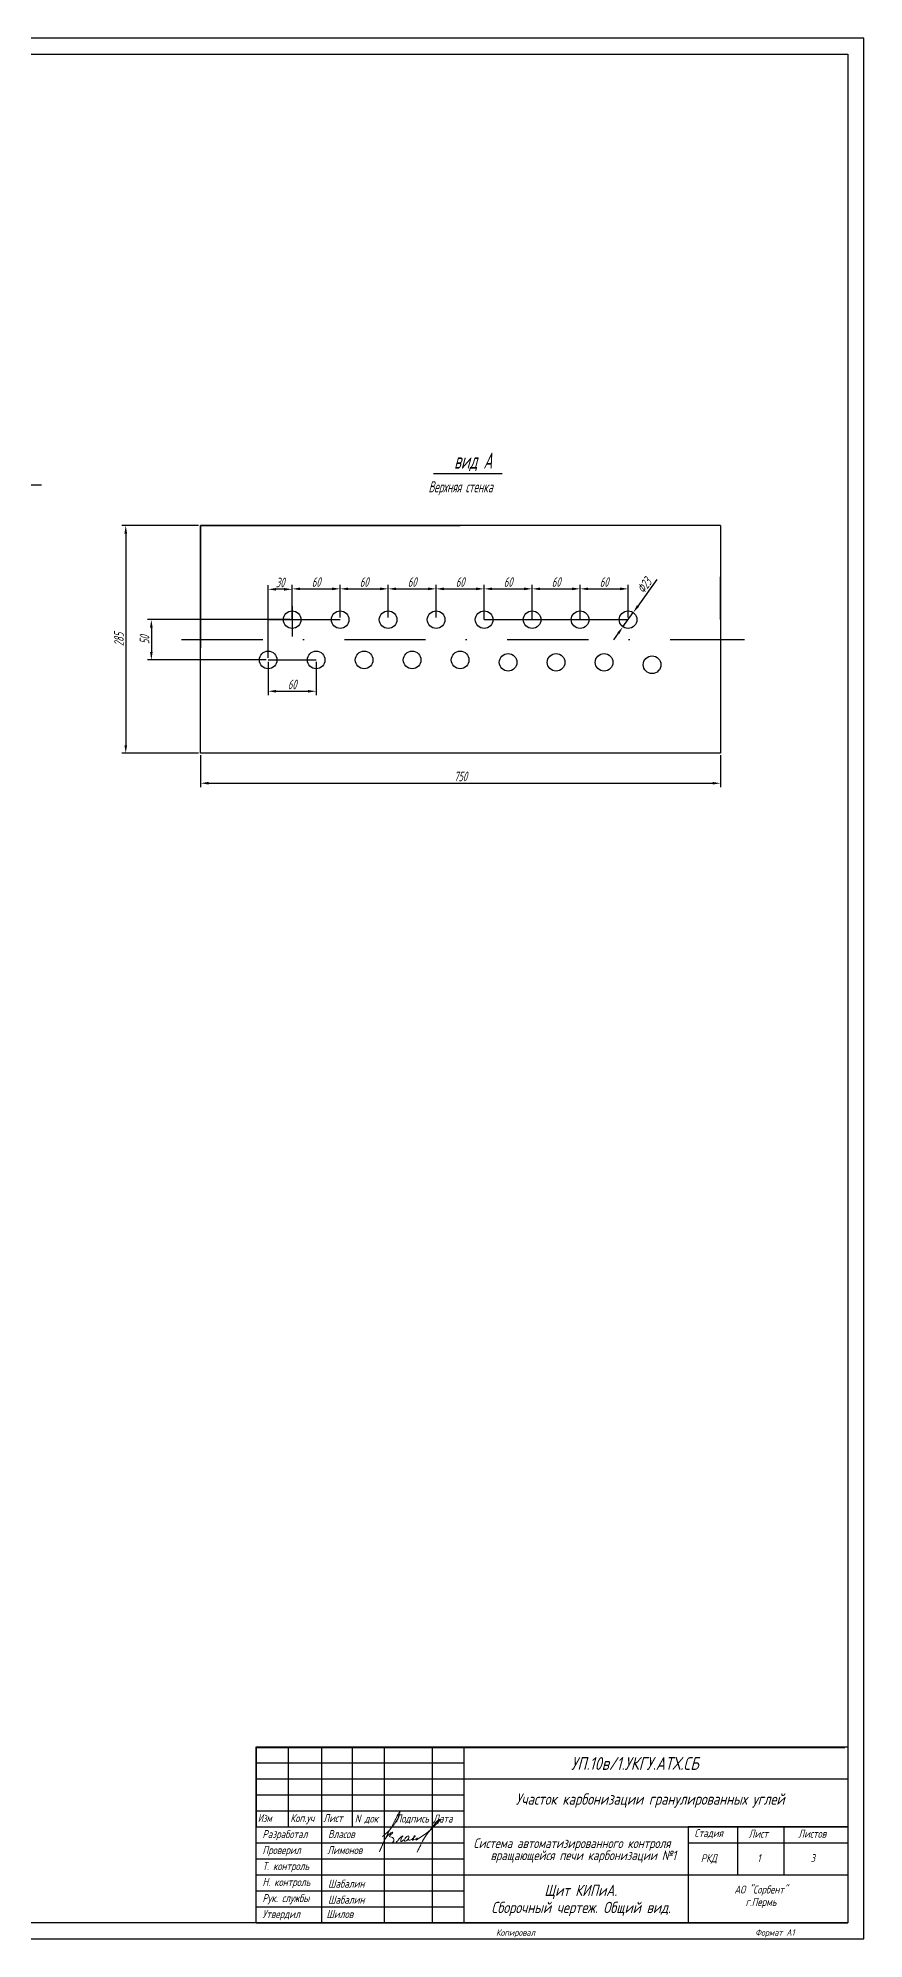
# Model space of a CAD drawing. Header units: millimetres. Extents: x 541 to 3142, y -35 to 600.
# Drawn here: x 1516 to 1774, y 5 to 599 of the extents above; entities that cross this region are included whole.
import ezdxf

# ---------------------------------------------------------------- set-up
doc = ezdxf.new("R2010")
doc.units = ezdxf.units.MM
doc.linetypes.add('DASHDOTX2', pattern=[50.8, 25.4, -12.7, 0, -12.7])
doc.layers.add('MAIN', color=7, linetype='Continuous', lineweight=50)
doc.layers.add('Тонкая', color=7, linetype='Continuous', lineweight=20)
doc.layers.add('TEXT', color=250, linetype='Continuous')
doc.layers.add('проводка', color=184, linetype='Continuous')
doc.styles.get("Standard").update_dxf_attribs({"font": 'GOST_A.TTF', "width": 0.8, "oblique": 15, "height": 3})
doc.dimstyles.new('ISO-25', dxfattribs={"dimtxt": 3, "dimasz": 2.5, "dimexe": 1.25, "dimexo": 0.625, "dimtad": 1, "dimlfac": 4, "dimtxsty": 'Standard', "dimcen": 2.5, "dimadec": 0, "dimazin": 0, "dimtfac": 1, "dimtmove": 0, "dimatfit": 3, "dimfxl": 1.25, "dimlwd": 25, "dimarcsym": 0})

# ---------------------------------------------------------------- blocks, each defined once
blk = doc.blocks.new('Власов')
at = {"layer": 'проводка', "lineweight": 18}
for points in [[(-0.58, 2.47), (1.27, 4.07), (2.73, 5.82), (3.82, 7.33), (4.64, 9.02), (4.84, 10.28), (4.04, 8.93), (3.16, 7.2), (1.39, 3.86), (0.52, 2.26), (-1.55, -2.37), (-0.72, -0.35), (0.34, 1.8), (1.73, 3.31), (2.62, 3.78), (2.31, 3.3), (1.91, 2.96), (1.61, 2.44), (2.21, 2.21), (2.85, 1.83), (2.99, 1.4), (2.77, 0.75), (2.36, 0.49), (2.18, 0.43), (2.07, 0.4), (1.98, 0.4)], [(3.73, 0.66), (4.37, 1.39), (4.91, 2.01), (5.22, 2.29), (5.78, 2.66), (5.59, 2.28), (5.16, 1.05), (5.19, 0.9), (5.7, 1.1), (6.25, 1.38), (6.27, 1.2), (6.3, 1.02), (7.02, 1.21), (7.63, 2.13), (7.63, 2.52), (6.76, 2.22), (6.42, 1.7)]]:
    blk.add_spline(points, degree=3, dxfattribs=at)
for points, knots in [([(9.73, 1.6), (9.73, 1.6), (10.28, 1.61), (10.33, 1.73), (10.3, 1.95), (10.1, 1.88), (9.94, 1.44), (9.82, 1.2), (10.65, 1.75), (14.06, 4.01), (14.83, 4.98), (18.2, 8.2), (16.58, 7.61), (15.42, 5.89), (12.84, 2.54), (12.14, 1.35), (11.17, -0.37), (10.2, -2.51), (10.72, -1.41), (10.96, -1), (11.17, -0.6), (11.31, -0.38), (11.4, -0.29)], [5.202172, 5.202172, 5.202172, 5.202172, 5.207482, 5.981017, 6.074049, 6.477149, 7.534813, 8.416864, 10.873297, 16.080912, 19.105162, 21.731982, 23.469351, 25.755203, 29.311429, 34.513333, 38.416271, 38.862024, 39.053994, 43.961574, 49.897464, 51.239132, 51.239132, 51.239132, 51.239132]), ([(7.53, 1.66), (7.5, 1.54), (7.54, 1.28), (8.01, 1.24), (8.83, 1.57), (9.1, 2.08), (9.9, 2.69), (9.43, 2.64), (9.3, 2.52), (9.14, 2.21), (9.04, 1.25), (8.71, 1.13), (8.92, 1.39), (9.3, 1.54), (9.6, 1.6)], [0, 0, 0, 0, 0.614094, 1.118723, 1.807789, 3.045572, 4.744461, 5.191863, 5.576495, 6.389957, 8.441618, 9.345517, 10.182193, 10.758393, 10.758393, 10.758393, 10.758393])]:
    blk.add_open_spline(points, degree=3, knots=knots, dxfattribs=at)
blk = doc.blocks.new('*D150')
at = {"color": 0, "lineweight": -2}
for p, q in [((1594.98, 417.26), (1550.35, 417.26)), ((1587.48, 404.66), (1550.35, 404.66))]:
    blk.add_line(p, q, dxfattribs=at)
at = {"color": 0, "lineweight": 25}
blk.add_line((1551.6, 414.76), (1551.6, 407.16), dxfattribs=at)
at = {"color": 0}
for points in [[(1551.19, 414.76), (1552.02, 414.76), (1551.6, 417.26)], [(1551.19, 407.16), (1552.02, 407.16), (1551.6, 404.66)]]:
    blk.add_solid(points, dxfattribs=at)
at = {"layer": 'Defpoints', "color": 0}
for p in [(1595.6, 417.26), (1551.6, 404.66), (1588.1, 404.66)]:
    blk.add_point(p, dxfattribs=at)
at = {"color": 0, "insert": (1549.48, 410.96), "char_height": 3, "attachment_point": 5, "rotation": 90}
blk.add_mtext('50', dxfattribs=at)
blk = doc.blocks.new('*D151')
at = {"color": 0, "lineweight": -2}
for p, q in [((1566.99, 374.88), (1566.99, 364.89)), ((1729.49, 374.88), (1729.49, 364.89))]:
    blk.add_line(p, q, dxfattribs=at)
at = {"color": 0, "lineweight": 25}
blk.add_line((1569.49, 366.14), (1726.99, 366.14), dxfattribs=at)
at = {"color": 0}
for points in [[(1569.49, 366.56), (1569.49, 365.73), (1566.99, 366.14)], [(1726.99, 366.56), (1726.99, 365.73), (1729.49, 366.14)]]:
    blk.add_solid(points, dxfattribs=at)
at = {"layer": 'Defpoints', "color": 0}
for p in [(1566.99, 375.51), (1729.49, 375.51), (1729.49, 366.14)]:
    blk.add_point(p, dxfattribs=at)
at = {"color": 0, "insert": (1648.24, 368.27), "char_height": 3, "attachment_point": 5}
blk.add_mtext('750', dxfattribs=at)
blk = doc.blocks.new('*D152')
at = {"color": 0, "lineweight": -2}
for p, q in [((1588.1, 405.29), (1588.1, 427.99)), ((1595.6, 417.88), (1595.6, 427.99))]:
    blk.add_line(p, q, dxfattribs=at)
at = {"color": 0, "lineweight": 25}
blk.add_line((1593.1, 426.74), (1590.6, 426.74), dxfattribs=at)
at = {"color": 0}
for points in [[(1590.6, 427.15), (1590.6, 426.32), (1588.1, 426.74)], [(1593.1, 427.15), (1593.1, 426.32), (1595.6, 426.74)]]:
    blk.add_solid(points, dxfattribs=at)
at = {"layer": 'Defpoints', "color": 0}
for p in [(1588.1, 426.74), (1595.6, 417.26), (1588.1, 404.66)]:
    blk.add_point(p, dxfattribs=at)
at = {"color": 0, "insert": (1591.85, 428.86), "char_height": 3, "attachment_point": 5}
blk.add_mtext('30', dxfattribs=at)
blk = doc.blocks.new('*D153')
at = {"color": 0, "lineweight": -2}
for p, q in [((1566.36, 446.67), (1542.35, 446.67)), ((1566.36, 375.51), (1542.35, 375.51))]:
    blk.add_line(p, q, dxfattribs=at)
at = {"color": 0, "lineweight": 25}
blk.add_line((1543.6, 444.17), (1543.6, 378.01), dxfattribs=at)
at = {"color": 0}
for points in [[(1543.19, 444.17), (1544.02, 444.17), (1543.6, 446.67)], [(1543.19, 378.01), (1544.02, 378.01), (1543.6, 375.51)]]:
    blk.add_solid(points, dxfattribs=at)
at = {"layer": 'Defpoints', "color": 0}
for p in [(1566.99, 446.67), (1543.6, 375.51), (1566.99, 375.51)]:
    blk.add_point(p, dxfattribs=at)
at = {"color": 0, "insert": (1541.48, 411.09), "char_height": 3, "attachment_point": 5, "rotation": 90}
blk.add_mtext('285', dxfattribs=at)
blk = doc.blocks.new('*D154')
at = {"color": 0, "lineweight": 25}
for p, q in [((1709.62, 429.76), (1703.68, 421.51)), ((1699, 415.03), (1702.21, 419.49)), ((1697.53, 413), (1696.07, 410.97))]:
    blk.add_line(p, q, dxfattribs=at)
at = {"color": 0}
for points in [[(1703.34, 421.76), (1704.01, 421.27), (1702.21, 419.49)], [(1697.2, 413.24), (1697.87, 412.75), (1699, 415.03)]]:
    blk.add_solid(points, dxfattribs=at)
at = {"layer": 'Defpoints', "color": 0}
for p in [(1702.21, 419.49), (1699, 415.03)]:
    blk.add_point(p, dxfattribs=at)
at = {"color": 0, "insert": (1705.65, 427.89), "char_height": 3, "attachment_point": 5, "rotation": 54.20261}
blk.add_mtext('Ф23', dxfattribs=at)
blk = doc.blocks.new('*D155')
at = {"color": 0, "lineweight": -2}
for p, q in [((1595.6, 417.88), (1595.6, 428.13)), ((1610.6, 417.88), (1610.6, 428.13))]:
    blk.add_line(p, q, dxfattribs=at)
at = {"color": 0, "lineweight": 25}
blk.add_line((1598.1, 426.88), (1608.1, 426.88), dxfattribs=at)
at = {"color": 0}
for points in [[(1598.1, 427.29), (1598.1, 426.46), (1595.6, 426.88)], [(1608.1, 427.29), (1608.1, 426.46), (1610.6, 426.88)]]:
    blk.add_solid(points, dxfattribs=at)
at = {"layer": 'Defpoints', "color": 0}
for p in [(1610.6, 426.88), (1595.6, 417.26), (1610.6, 417.26)]:
    blk.add_point(p, dxfattribs=at)
at = {"color": 0, "insert": (1603.1, 429), "char_height": 3, "attachment_point": 5}
blk.add_mtext('60', dxfattribs=at)
blk = doc.blocks.new('*D156')
at = {"color": 0, "lineweight": -2}
for p, q in [((1610.6, 417.88), (1610.6, 428.13)), ((1625.6, 417.88), (1625.6, 428.13))]:
    blk.add_line(p, q, dxfattribs=at)
at = {"color": 0, "lineweight": 25}
blk.add_line((1613.1, 426.88), (1623.1, 426.88), dxfattribs=at)
at = {"color": 0}
for points in [[(1613.1, 427.29), (1613.1, 426.46), (1610.6, 426.88)], [(1623.1, 427.29), (1623.1, 426.46), (1625.6, 426.88)]]:
    blk.add_solid(points, dxfattribs=at)
at = {"layer": 'Defpoints', "color": 0}
for p in [(1625.6, 426.88), (1610.6, 417.26), (1625.6, 417.26)]:
    blk.add_point(p, dxfattribs=at)
at = {"color": 0, "insert": (1618.1, 429), "char_height": 3, "attachment_point": 5}
blk.add_mtext('60', dxfattribs=at)
blk = doc.blocks.new('*D157')
at = {"color": 0, "lineweight": -2}
for p, q in [((1625.6, 417.88), (1625.6, 428.13)), ((1640.6, 417.88), (1640.6, 428.13))]:
    blk.add_line(p, q, dxfattribs=at)
at = {"color": 0, "lineweight": 25}
blk.add_line((1628.1, 426.88), (1638.1, 426.88), dxfattribs=at)
at = {"color": 0}
for points in [[(1628.1, 427.29), (1628.1, 426.46), (1625.6, 426.88)], [(1638.1, 427.29), (1638.1, 426.46), (1640.6, 426.88)]]:
    blk.add_solid(points, dxfattribs=at)
at = {"layer": 'Defpoints', "color": 0}
for p in [(1640.6, 426.88), (1625.6, 417.26), (1640.6, 417.26)]:
    blk.add_point(p, dxfattribs=at)
at = {"color": 0, "insert": (1633.1, 429), "char_height": 3, "attachment_point": 5}
blk.add_mtext('60', dxfattribs=at)
blk = doc.blocks.new('*D158')
at = {"color": 0, "lineweight": -2}
for p, q in [((1640.6, 417.88), (1640.6, 428.12)), ((1655.6, 417.88), (1655.6, 428.12))]:
    blk.add_line(p, q, dxfattribs=at)
at = {"color": 0, "lineweight": 25}
blk.add_line((1643.1, 426.87), (1653.1, 426.87), dxfattribs=at)
at = {"color": 0}
for points in [[(1643.1, 427.29), (1643.1, 426.45), (1640.6, 426.87)], [(1653.1, 427.29), (1653.1, 426.45), (1655.6, 426.87)]]:
    blk.add_solid(points, dxfattribs=at)
at = {"layer": 'Defpoints', "color": 0}
for p in [(1655.6, 426.87), (1640.6, 417.26), (1655.6, 417.26)]:
    blk.add_point(p, dxfattribs=at)
at = {"color": 0, "insert": (1648.1, 429), "char_height": 3, "attachment_point": 5}
blk.add_mtext('60', dxfattribs=at)
blk = doc.blocks.new('*D159')
at = {"color": 0, "lineweight": -2}
for p, q in [((1655.6, 417.88), (1655.6, 428.13)), ((1670.6, 417.88), (1670.6, 428.13))]:
    blk.add_line(p, q, dxfattribs=at)
at = {"color": 0, "lineweight": 25}
blk.add_line((1658.1, 426.88), (1668.1, 426.88), dxfattribs=at)
at = {"color": 0}
for points in [[(1658.1, 427.29), (1658.1, 426.46), (1655.6, 426.88)], [(1668.1, 427.29), (1668.1, 426.46), (1670.6, 426.88)]]:
    blk.add_solid(points, dxfattribs=at)
at = {"layer": 'Defpoints', "color": 0}
for p in [(1670.6, 426.88), (1655.6, 417.26), (1670.6, 417.26)]:
    blk.add_point(p, dxfattribs=at)
at = {"color": 0, "insert": (1663.1, 429), "char_height": 3, "attachment_point": 5}
blk.add_mtext('60', dxfattribs=at)
blk = doc.blocks.new('*D160')
at = {"color": 0, "lineweight": -2}
for p, q in [((1670.6, 417.88), (1670.6, 428.13)), ((1685.6, 417.88), (1685.6, 428.13))]:
    blk.add_line(p, q, dxfattribs=at)
at = {"color": 0, "lineweight": 25}
blk.add_line((1673.1, 426.88), (1683.1, 426.88), dxfattribs=at)
at = {"color": 0}
for points in [[(1673.1, 427.29), (1673.1, 426.46), (1670.6, 426.88)], [(1683.1, 427.29), (1683.1, 426.46), (1685.6, 426.88)]]:
    blk.add_solid(points, dxfattribs=at)
at = {"layer": 'Defpoints', "color": 0}
for p in [(1685.6, 426.88), (1670.6, 417.26), (1685.6, 417.26)]:
    blk.add_point(p, dxfattribs=at)
at = {"color": 0, "insert": (1678.1, 429), "char_height": 3, "attachment_point": 5}
blk.add_mtext('60', dxfattribs=at)
blk = doc.blocks.new('*D161')
at = {"color": 0, "lineweight": -2}
for p, q in [((1685.6, 417.88), (1685.6, 428.13)), ((1700.6, 417.88), (1700.6, 428.13))]:
    blk.add_line(p, q, dxfattribs=at)
at = {"color": 0, "lineweight": 25}
blk.add_line((1688.1, 426.88), (1698.1, 426.88), dxfattribs=at)
at = {"color": 0}
for points in [[(1688.1, 427.29), (1688.1, 426.46), (1685.6, 426.88)], [(1698.1, 427.29), (1698.1, 426.46), (1700.6, 426.88)]]:
    blk.add_solid(points, dxfattribs=at)
at = {"layer": 'Defpoints', "color": 0}
for p in [(1700.6, 426.88), (1685.6, 417.26), (1700.6, 417.26)]:
    blk.add_point(p, dxfattribs=at)
at = {"color": 0, "insert": (1693.1, 429), "char_height": 3, "attachment_point": 5}
blk.add_mtext('60', dxfattribs=at)
blk = doc.blocks.new('*D162')
at = {"color": 0, "lineweight": -2}
for p, q in [((1588.1, 404.04), (1588.1, 393.63)), ((1603.1, 404.04), (1603.1, 393.63))]:
    blk.add_line(p, q, dxfattribs=at)
at = {"color": 0, "lineweight": 25}
blk.add_line((1590.6, 394.88), (1600.6, 394.88), dxfattribs=at)
at = {"color": 0}
for points in [[(1590.6, 395.29), (1590.6, 394.46), (1588.1, 394.88)], [(1600.6, 395.29), (1600.6, 394.46), (1603.1, 394.88)]]:
    blk.add_solid(points, dxfattribs=at)
at = {"layer": 'Defpoints', "color": 0}
for p in [(1588.1, 404.66), (1603.1, 404.66), (1603.1, 394.88)]:
    blk.add_point(p, dxfattribs=at)
at = {"color": 0, "insert": (1595.6, 397), "char_height": 3, "attachment_point": 5}
blk.add_mtext('60', dxfattribs=at)

msp = doc.modelspace()

# ---------------------------------------------------------------- linework, layer by layer
at = {"color": 7}
for p, q in [((1774.3305, 599), (933.3305, 599)), ((1774.3305, 5), (1774.3305, 599)), ((1510.8798, 459.3657), (1517.2374, 459.3657)), ((1639.7542, 462.9133), (1661.2542, 462.9133)), ((1566.9854, 446.6737), (1566.9854, 417.2562)), ((1566.9854, 446.6737), (1648.1047, 446.6737)), ((1588.1047, 417.2562), (1595.6047, 417.2562)), ((1595.6047, 417.2562), (1595.6047, 421.5062)), ((1595.6047, 421.5062), (1595.6047, 412.0062)), ((1595.6047, 417.2562), (1610.6047, 417.2562)), ((1655.6047, 417.2562), (1655.6047, 421.5062)), ((1655.6047, 417.2562), (1670.6047, 417.2562)), ((1670.6047, 417.2562), (1670.6047, 421.5062)), ((1670.6047, 417.2562), (1685.6047, 417.2562)), ((1685.6047, 417.2562), (1685.6047, 421.5062)), ((1685.6047, 417.2562), (1700.6047, 417.2562)), ((1588.1047, 404.6645), (1603.1047, 404.6645)), ((933.3305, 5), (1774.3305, 5))]:
    msp.add_line(p, q, dxfattribs=at)
at = {"color": 7, "lineweight": 30}
for p, q in [((953.3305, 594), (1769.3305, 594)), ((1769.3305, 594), (1769.3305, 10)), ((1729.4854, 446.6737), (1566.9854, 446.6737)), ((1566.9854, 375.5062), (1566.9854, 446.6737)), ((1729.4854, 446.6737), (1729.4854, 375.5062)), ((1729.4854, 375.5062), (1566.9854, 375.5062)), ((1769.3305, 10), (953.3305, 10))]:
    msp.add_line(p, q, dxfattribs=at)
at = {"color": 250}
for p, q in [((1566.9854, 417.34), (1566.9854, 429.0062)), ((1729.4854, 417.34), (1729.4854, 430.6359)), ((1566.9854, 417.34), (1566.9854, 425.8606)), ((1566.9854, 417.2562), (1566.9854, 408.4634))]:
    msp.add_line(p, q, dxfattribs=at)
at = {"color": 250, "linetype": 'DASHDOTX2'}
msp.add_line((1561.0242, 411.0062), (1737.0242, 411.0062), dxfattribs=at)
at = {"color": 7, "lineweight": 30}
for centre in [(1595.6047, 417.2562), (1610.6047, 417.2562), (1625.6047, 417.2562), (1640.6047, 417.2562), (1655.6047, 417.2562), (1670.6047, 417.2562), (1685.6047, 417.2562), (1700.6047, 417.2562), (1700.6047, 417.2562), (1588.1047, 404.6645), (1603.1047, 404.6645), (1618.1047, 404.6645), (1633.1047, 404.6645), (1648.1047, 404.6645), (1663.1047, 403.9145), (1678.1047, 403.9145), (1693.1047, 403.9145), (1708.1047, 403.1645)]:
    msp.add_circle(centre, 2.75, dxfattribs=at)
at = {"layer": 'MAIN', "color": 7, "linetype": 'Continuous', "lineweight": 30}
for p, q in [((1584.3305, 10), (1584.3305, 65)), ((1584.3305, 65), (1769.3305, 65)), ((1649.3305, 10), (1649.3305, 65)), ((1584.3305, 45), (1649.3305, 45)), ((1584.3305, 40), (1769.3305, 40)), ((1584.3305, 10), (1769.3305, 10))]:
    msp.add_line(p, q, dxfattribs=at)
at = {"layer": 'MAIN', "color": 7, "linetype": 'Continuous', "lineweight": -3}
for p, q in [((1584.3305, 64.8246), (1768.3305, 64.8246)), ((1584.3305, 60), (1649.3305, 60)), ((1584.3305, 55), (1649.3305, 55)), ((1584.3305, 50), (1649.3305, 50)), ((1584.3305, 35), (1649.3305, 35)), ((1584.3305, 30), (1649.3305, 30)), ((1584.3305, 25), (1649.3305, 25)), ((1584.3305, 25), (1649.3305, 25)), ((1584.3305, 20), (1649.3305, 20)), ((1584.3305, 15), (1649.3305, 15))]:
    msp.add_line(p, q, dxfattribs=at)
at = {"layer": 'MAIN', "color": 7, "linetype": 'Continuous', "lineweight": 30}
for points in [[(1584.3305, 65), (1584.3305, 40)], [(1594.3305, 65), (1594.3305, 40)], [(1601.3305, 65), (1624.3305, 65), (1624.3305, 10)], [(1604.8305, 65), (1604.8305, 10)], [(1614.3305, 65), (1614.3305, 40)], [(1624.3305, 65), (1639.3305, 65), (1639.3305, 10)], [(1649.3305, 55), (1769.3305, 55)], [(1769.3305, 40), (1719.3305, 40), (1719.3305, 10)], [(1719.3305, 40), (1719.3305, 35), (1769.3305, 35)], [(1734.8305, 40), (1734.8305, 25)], [(1749.3305, 40), (1749.3305, 25)], [(1649.3305, 25), (1769.3305, 25)]]:
    msp.add_lwpolyline(points, dxfattribs=at)

# ---------------------------------------------------------------- block references
at = {"color": 7, "lineweight": 15}
msp.add_blockref('Власов', (1624.4349, 34.5963, -10), dxfattribs=at)

# ---------------------------------------------------------------- texts
at = {"linetype": 'Continuous', "oblique": 15}
for s, height, p in [('Участок карбонизации гранулированных углей', 3.5, (1665.5209, 46.9696)), ('Система автоматизированного контроля', 3, (1652.2746, 33.41)), ('вращающейся печи карбонизации №1', 3, (1657.6089, 29.6376))]:
    msp.add_text(s, height=height, dxfattribs=at).set_placement(p)
at = {"color": 0, "linetype": 'Continuous', "oblique": 15}
for s, p in [('Стадия', (1721.3305, 36.8359)), ('Лист', (1738.2645, 36.6491)), ('Листов ', (1753.7773, 36.6491))]:
    msp.add_text(s, height=2.5, dxfattribs=at).set_placement(p)
at = {"color": 7, "oblique": 15}
for s, p in [('Копировал', (1659.3305, 6)), ('Формат A1', (1740.3305, 6))]:
    msp.add_text(s, height=2, dxfattribs=at).set_placement(p)
at = {"layer": 'TEXT', "color": 7, "linetype": 'Continuous', "lineweight": -3, "oblique": 15}
for s, height, p in [('УП.10в/1.УКГУ.АТХ.СБ', 4, (1682.7689, 57.8393)), ('Коп.уч', 2.5, (1595.0498, 41.5289)), ('Лист', 2.5, (1605.3305, 41.5289)), ('N док', 2.5, (1615.1936, 41.3852)), ('Подпись Дата', 2.5, (1627.9199, 41.3852)), ('Разработал', 2.5, (1586.3305, 36.5289)), ('Власов', 2.5, (1606.8305, 36.5289)), ('Проверил', 2.5, (1586.3305, 31.5289)), ('Лимонов', 2.5, (1606.5805, 31.5289)), ('РКД', 2.5, (1723.3305, 29)), ('1', 2.5, (1740.9713, 29)), ('3', 2.5, (1757.612, 29)), ('Н. контроль', 2.5, (1586.3305, 21.5289)), ('Т. контроль', 2.5, (1586.3305, 26.5289)), ('Рук. службы', 2.5, (1586.3305, 16.5289)), ('Шабалин', 2.5, (1606.8305, 21.0289)), ('Шабалин', 2.5, (1606.8305, 16.0289)), ('Щит КИПиА.', 3.5, (1674.432, 18.436)), ('АО "Сорбент"', 2.5, (1733.8122, 19.1984)), ('г.Пермь', 2.5, (1737.3305, 15.3163)), ('Утвердил', 2.5, (1586.3305, 11.5289)), ('Шилов', 2.5, (1606.3305, 11.5289)), ('Сборочный чертеж. Общий вид.', 3.5, (1657.8515, 13.1042))]:
    msp.add_text(s, height=height, dxfattribs=at).set_placement(p)
at = {"layer": 'TEXT', "color": 7, "linetype": 'Continuous', "lineweight": -3, "oblique": 15, "width": 0.8}
msp.add_text('Изм', height=2.5, dxfattribs=at).set_placement((1584.854, 41.5289))
at = {"layer": 'Тонкая', "color": 7, "oblique": 15, "width": 0.75}
for s, height, p in [('вид A', 5, (1646.2178, 464.4349)), ('Верхняя стенка', 3.5, (1638.2156, 457.0206))]:
    msp.add_text(s, height=height, dxfattribs=at).set_placement(p)

# ---------------------------------------------------------------- dimensions: what is measured, and where the dimension line sits
at = {"color": 250}
dim = msp.add_linear_dim(base=(1543.6047, 375.5062), p1=(1566.9854, 446.6737), p2=(1566.9854, 375.5062), angle=90, text='285', dimstyle='ISO-25', dxfattribs=at)
dim.commit()
dim.dimension.update_dxf_attribs({"geometry": '*D153', "text_midpoint": (1541.4786, 411.09)})
dim = msp.add_linear_dim(base=(1588.1047, 426.7362), p1=(1595.6047, 417.2562), p2=(1588.1047, 404.6645), dimstyle='ISO-25', dxfattribs=at)
dim.commit()
dim.dimension.update_dxf_attribs({"geometry": '*D152', "text_midpoint": (1591.8547, 428.8622)})
at = {"color": 7}
for base, p1, p2, picture, middle in [((1610.6047, 426.8768), (1595.6047, 417.2562), (1610.6047, 417.2562), '*D155', (1603.1047, 429.0029)), ((1625.6047, 426.8768), (1610.6047, 417.2562), (1625.6047, 417.2562), '*D156', (1618.1047, 429.0029)), ((1640.6047, 426.8768), (1625.6047, 417.2562), (1640.6047, 417.2562), '*D157', (1633.1047, 429.0029)), ((1655.6047, 426.8705), (1640.6047, 417.2562), (1655.6047, 417.2562), '*D158', (1648.1047, 428.9966)), ((1670.6047, 426.8768), (1655.6047, 417.2562), (1670.6047, 417.2562), '*D159', (1663.1047, 429.0029)), ((1685.6047, 426.8768), (1670.6047, 417.2562), (1685.6047, 417.2562), '*D160', (1678.1047, 429.0029)), ((1700.6047, 426.8768), (1685.6047, 417.2562), (1700.6047, 417.2562), '*D161', (1693.1047, 429.0029)), ((1603.1047, 394.8779), (1588.1047, 404.6645), (1603.1047, 404.6645), '*D162', (1595.6047, 397.004))]:
    dim = msp.add_linear_dim(base=base, p1=p1, p2=p2, dimstyle='ISO-25', dxfattribs=at)
    dim.commit()
    dim.dimension.update_dxf_attribs({"geometry": picture, "text_midpoint": middle})
dim = msp.add_diameter_dim_2p(p1=(1698.9962, 415.0257), p2=(1702.2132, 419.4867), text='Ф23', dimstyle='ISO-25', dxfattribs=at)
dim.commit()
dim.dimension.update_dxf_attribs({"geometry": '*D154', "text_midpoint": (1705.6548, 427.8938)})
dim = msp.add_linear_dim(base=(1551.6047, 404.6645), p1=(1595.6047, 417.2562), p2=(1588.1047, 404.6645), angle=90, text='50', dimstyle='ISO-25', dxfattribs=at)
dim.commit()
dim.dimension.update_dxf_attribs({"geometry": '*D150', "text_midpoint": (1549.4786, 410.9604)})
dim = msp.add_linear_dim(base=(1729.4854, 366.1422), p1=(1566.9854, 375.5062), p2=(1729.4854, 375.5062), text='750', dimstyle='ISO-25', dxfattribs=at)
dim.commit()
dim.dimension.update_dxf_attribs({"geometry": '*D151', "text_midpoint": (1648.2354, 368.2683)})

doc.saveas('drawing.dxf')
